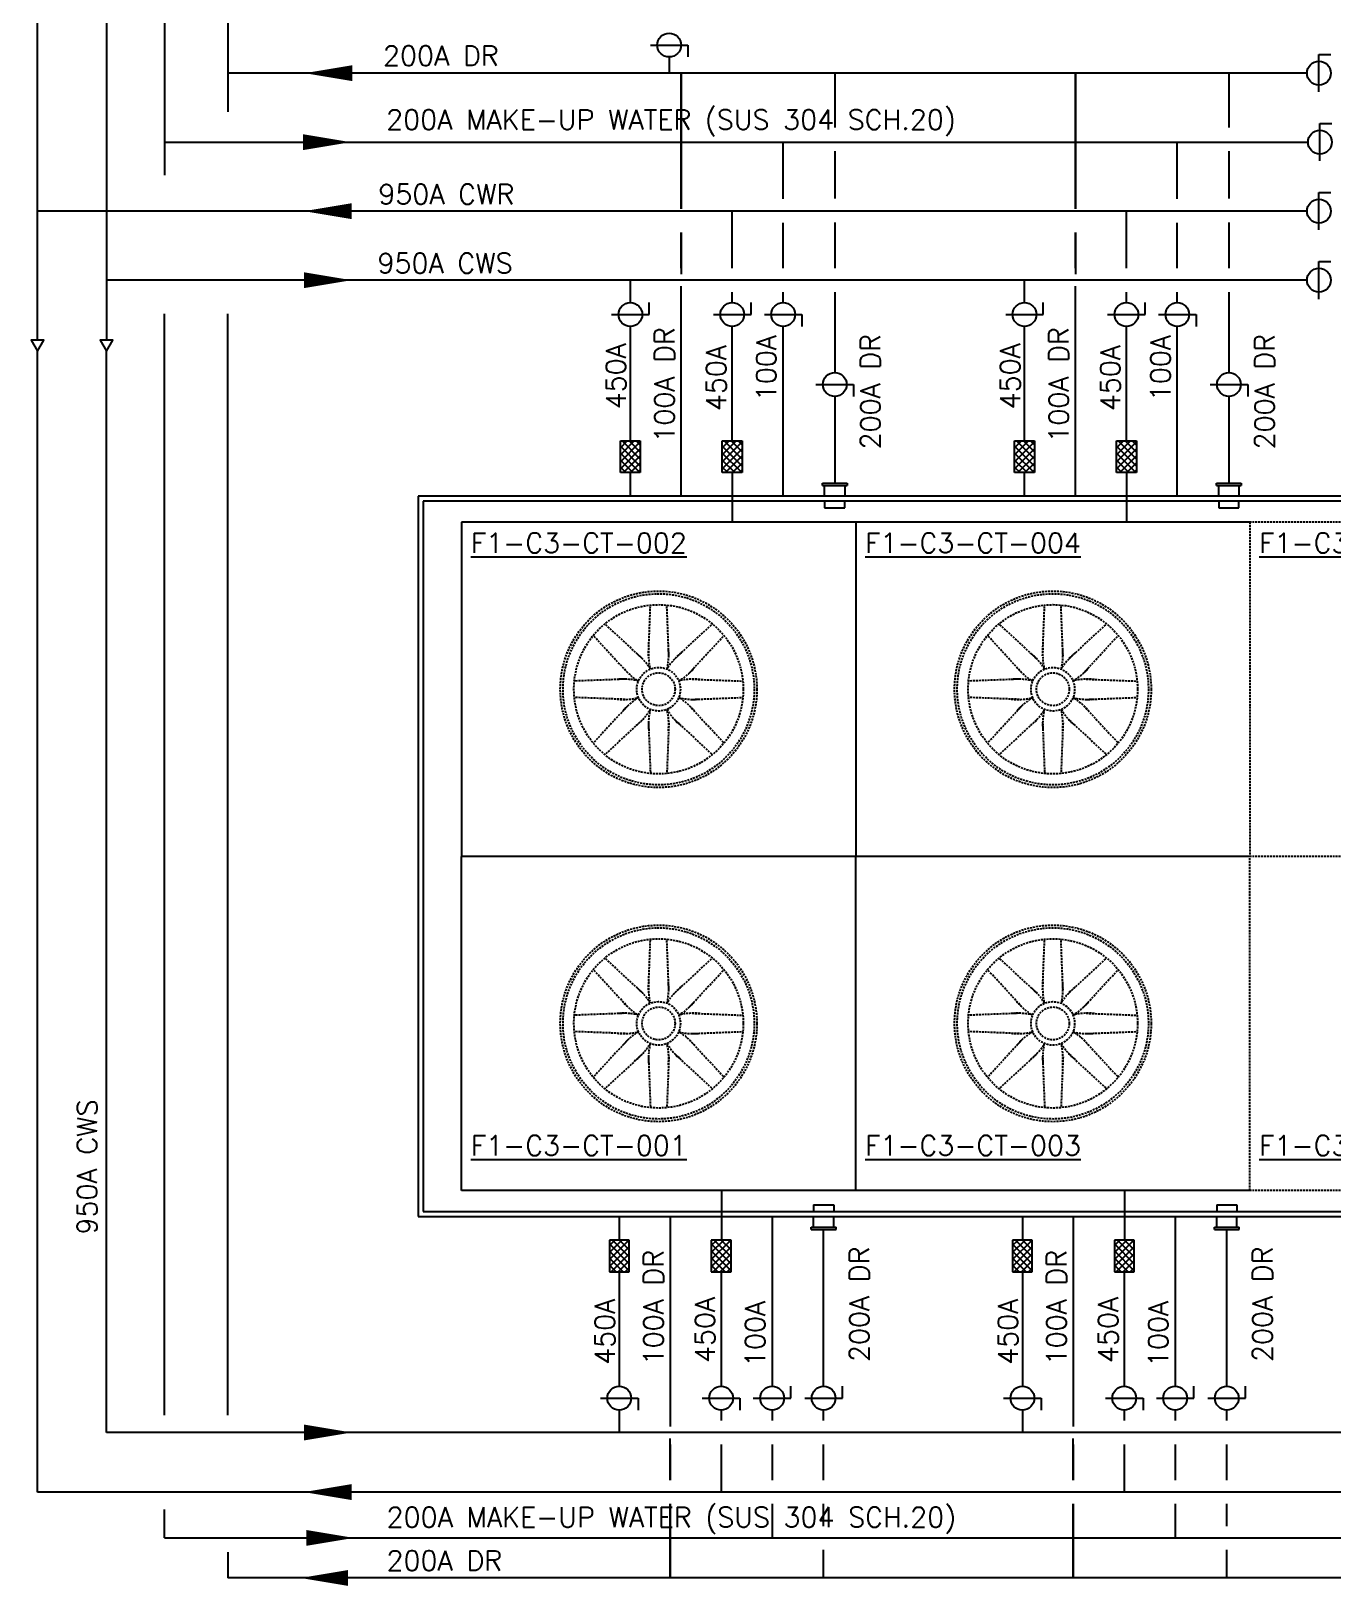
# Model space of a CAD drawing. Header units: millimetres. Extents: x 29 to 762, y -5372 to -4731.
# Drawn here: x 202.4 to 366.5, y -5178 to -4982 of the extents above; entities that cross this region are included whole.
import ezdxf
from ezdxf.enums import TextEntityAlignment as Align

# ---------------------------------------------------------------- set-up
doc = ezdxf.new("R2010")
doc.units = ezdxf.units.MM
doc.linetypes.add('HIDDEN', pattern=[0.375, 0.25, -0.125])
for name, color, linetype in [('M-CWTR-TEXT-eq', 4, 'Continuous'), ('M-CWTR-VAVE', 2, 'Continuous'), ('M-HVAC-EQPM', 22, 'Continuous'), ('M-HVAC-VALVE-FUTURE', 8, 'Continuous'), ('M-SUMP', 1, 'Continuous')]:
    doc.layers.add(name, color=color, linetype=linetype)
doc.styles.add('AA-TXT', font='simplex.shx', dxfattribs={"width": 0.8, "bigfont": 'chineset.shx'})

msp = doc.modelspace()

# ---------------------------------------------------------------- hatches: boundary and pattern name
at = {"layer": 'M-HVAC-VALVE-FUTURE'}
h = msp.add_hatch(dxfattribs=at)
h.set_pattern_fill('ANSI37', color=256, scale=5, angle=90, style=0)
h.set_pattern_definition([(45, (-76.79636, -5250.9459), (0.4419417, -0.4419417), []), (315, (-76.79636, -5250.9459), (-0.4419417, -0.4419417), [])])
h.paths.add_polyline_path([(279.16, -5033.63), (279.16, -5037.63), (276.65, -5037.63), (276.65, -5033.63)])
h = msp.add_hatch(dxfattribs=at)
h.set_pattern_fill('ANSI37', color=256, scale=5, angle=90, style=0)
h.set_pattern_definition([(45, (-63.9535, -5250.9459), (0.4419417, -0.4419417), []), (315, (-63.9535, -5250.9459), (-0.4419417, -0.4419417), [])])
h.paths.add_polyline_path([(292, -5033.63), (292, -5037.63), (289.5, -5037.63), (289.5, -5033.63)])
h = msp.add_hatch(dxfattribs=at)
h.set_pattern_fill('ANSI37', color=256, scale=5, angle=90, style=0)
h.set_pattern_definition([(45, (-27.1121, -5250.9459), (0.4419417, -0.4419417), []), (315, (-27.1121, -5250.9459), (-0.4419417, -0.4419417), [])])
h.paths.add_polyline_path([(328.84, -5033.63), (328.84, -5037.63), (326.34, -5037.63), (326.34, -5033.63)])
h = msp.add_hatch(dxfattribs=at)
h.set_pattern_fill('ANSI37', color=256, scale=5, angle=90, style=0)
h.set_pattern_definition([(45, (-14.26924, -5250.9459), (0.4419417, -0.4419417), []), (315, (-14.26924, -5250.9459), (-0.4419417, -0.4419417), [])])
h.paths.add_polyline_path([(341.69, -5033.63), (341.69, -5037.63), (339.18, -5037.63), (339.18, -5033.63)])
h = msp.add_hatch(dxfattribs=at)
h.set_pattern_fill('ANSI37', color=256, scale=5, angle=90, style=0)
h.set_pattern_definition([(45, (-78.19137, -5390.41096), (0.4419417, -0.4419417), []), (315, (-78.19137, -5390.41096), (-0.4419417, -0.4419417), [])])
h.paths.add_polyline_path([(277.76, -5138.37), (277.76, -5134.37), (275.26, -5134.37), (275.26, -5138.37)])
h = msp.add_hatch(dxfattribs=at)
h.set_pattern_fill('ANSI37', color=256, scale=5, angle=90, style=0)
h.set_pattern_definition([(45, (-65.3485, -5390.41096), (0.4419417, -0.4419417), []), (315, (-65.3485, -5390.41096), (-0.4419417, -0.4419417), [])])
h.paths.add_polyline_path([(290.61, -5138.37), (290.61, -5134.37), (288.1, -5134.37), (288.1, -5138.37)])
h = msp.add_hatch(dxfattribs=at)
h.set_pattern_fill('ANSI37', color=256, scale=5, angle=90, style=0)
h.set_pattern_definition([(45, (-27.3835, -5390.41096), (0.4419417, -0.4419417), []), (315, (-27.3835, -5390.41096), (-0.4419417, -0.4419417), [])])
h.paths.add_polyline_path([(328.57, -5138.37), (328.57, -5134.37), (326.07, -5134.37), (326.07, -5138.37)])
h = msp.add_hatch(dxfattribs=at)
h.set_pattern_fill('ANSI37', color=256, scale=5, angle=90, style=0)
h.set_pattern_definition([(45, (-14.5406, -5390.41096), (0.4419417, -0.4419417), []), (315, (-14.5406, -5390.41096), (-0.4419417, -0.4419417), [])])
h.paths.add_polyline_path([(341.41, -5138.37), (341.41, -5134.37), (338.91, -5134.37), (338.91, -5138.37)])

# ---------------------------------------------------------------- linework, layer by layer
at = {"layer": 'M-CWTR-VAVE'}
for p, q in [((364.7, -4989.64), (364.7, -4984.9)), ((364.7, -4984.9), (366.21, -4984.9)), ((364.82, -4998.34), (364.82, -4993.6)), ((364.82, -4993.6), (366.32, -4993.6)), ((364.7, -5007.04), (364.7, -5002.3)), ((364.7, -5002.3), (366.21, -5002.3)), ((364.7, -5015.74), (364.7, -5011)), ((364.7, -5011), (366.21, -5011))]:
    msp.add_line(p, q, dxfattribs=at)
for centre in [(364.7, -4987.27), (364.82, -4995.97), (364.7, -5004.67), (364.7, -5013.37)]:
    msp.add_circle(centre, 1.5, dxfattribs=at)
at = {"layer": 'M-HVAC-EQPM'}
for p, q in [((306.31, -5043.88), (256.63, -5043.88)), ((256.63, -5043.88), (256.63, -5086)), ((356, -5043.88), (306.31, -5043.88)), ((256.63, -5128.12), (256.63, -5086)), ((306.31, -5128.12), (256.63, -5128.12)), ((356, -5128.12), (306.31, -5128.12))]:
    msp.add_line(p, q, dxfattribs=at)
at = {"layer": 'M-HVAC-EQPM', "color": 252, "linetype": 'HIDDEN'}
for p, q in [((405.68, -5043.88), (356, -5043.88)), ((280.19, -5060.73), (280.44, -5054.32)), ((282.76, -5060.73), (282.51, -5054.32)), ((329.87, -5060.73), (330.12, -5054.32)), ((332.44, -5060.73), (332.19, -5054.32)), ((279.4, -5061.05), (274.69, -5056.7)), ((283.55, -5061.05), (288.25, -5056.7)), ((329.08, -5061.05), (324.38, -5056.7)), ((333.23, -5061.05), (337.94, -5056.7)), ((277.58, -5062.87), (273.23, -5058.16)), ((285.36, -5062.87), (289.71, -5058.16)), ((327.27, -5062.87), (322.92, -5058.16)), ((335.05, -5062.87), (339.4, -5058.16)), ((277.26, -5063.66), (270.85, -5063.91)), ((285.69, -5063.66), (292.09, -5063.91)), ((326.94, -5063.66), (320.54, -5063.91)), ((335.37, -5063.66), (341.78, -5063.91)), ((277.26, -5066.22), (270.85, -5065.97)), ((285.69, -5066.22), (292.09, -5065.97)), ((326.94, -5066.22), (320.54, -5065.97)), ((335.37, -5066.22), (341.78, -5065.97)), ((277.58, -5067.02), (273.23, -5071.72)), ((285.36, -5067.02), (289.71, -5071.72)), ((327.27, -5067.02), (322.92, -5071.72)), ((279.4, -5068.83), (274.69, -5073.18)), ((280.19, -5069.16), (280.44, -5075.56)), ((282.76, -5069.16), (282.51, -5075.56)), ((283.55, -5068.83), (288.25, -5073.18)), ((329.08, -5068.83), (324.38, -5073.18)), ((329.87, -5069.16), (330.12, -5075.56)), ((332.44, -5069.16), (332.19, -5075.56)), ((333.23, -5068.83), (337.94, -5073.18)), ((356, -5128.12), (356, -5086)), ((280.19, -5102.84), (280.44, -5096.44)), ((282.76, -5102.84), (282.51, -5096.44)), ((329.87, -5102.84), (330.12, -5096.44)), ((332.44, -5102.84), (332.19, -5096.44)), ((279.4, -5103.17), (274.69, -5098.82)), ((283.55, -5103.17), (288.25, -5098.82)), ((329.08, -5103.17), (324.38, -5098.82)), ((333.23, -5103.17), (337.94, -5098.82)), ((277.58, -5104.98), (273.23, -5100.28)), ((285.36, -5104.98), (289.71, -5100.28)), ((327.27, -5104.98), (322.92, -5100.28)), ((335.05, -5104.98), (339.4, -5100.28)), ((277.26, -5105.78), (270.85, -5106.03)), ((285.69, -5105.78), (292.09, -5106.03)), ((326.94, -5105.78), (320.54, -5106.03)), ((335.37, -5105.78), (341.78, -5106.03)), ((277.26, -5108.34), (270.85, -5108.09)), ((277.58, -5109.13), (273.23, -5113.84)), ((285.36, -5109.13), (289.71, -5113.84)), ((285.69, -5108.34), (292.09, -5108.09)), ((326.94, -5108.34), (320.54, -5108.09)), ((327.27, -5109.13), (322.92, -5113.84)), ((335.05, -5109.13), (339.4, -5113.84)), ((335.37, -5108.34), (341.78, -5108.09)), ((279.4, -5110.95), (274.69, -5115.3)), ((280.19, -5111.28), (280.44, -5117.68)), ((282.76, -5111.28), (282.51, -5117.68)), ((283.55, -5110.95), (288.25, -5115.3)), ((329.08, -5110.95), (324.38, -5115.3)), ((329.87, -5111.28), (330.12, -5117.68)), ((332.44, -5111.28), (332.19, -5117.68)), ((333.23, -5110.95), (337.94, -5115.3))]:
    msp.add_line(p, q, dxfattribs=at)
at = {"layer": 'M-HVAC-EQPM', "linetype": 'HIDDEN'}
for p, q in [((356, -5043.88), (356, -5086)), ((405.68, -5086), (356, -5086)), ((405.68, -5128.12), (356, -5128.12))]:
    msp.add_line(p, q, dxfattribs=at)
at = {"layer": 'M-HVAC-EQPM', "color": 252, "linetype": 'HIDDEN'}
for centre, radius in [((281.47, -5064.94), 12.39), ((281.47, -5064.94), 12.05), ((281.47, -5064.94), 10.67), ((281.47, -5064.94), 2.75), ((331.16, -5064.94), 2.75), ((281.47, -5064.94), 2.07), ((331.16, -5064.94), 2.07), ((281.47, -5107.06), 12.05), ((331.16, -5107.06), 12.39), ((331.16, -5107.06), 12.05), ((281.47, -5107.06), 10.67), ((331.16, -5107.06), 10.67), ((281.47, -5107.06), 2.75), ((281.47, -5107.06), 2.07), ((331.16, -5107.06), 2.75), ((331.16, -5107.06), 2.07)]:
    msp.add_circle(centre, radius, dxfattribs=at)
for centre, start, end in [((273.34, -5066.85), 32.1503, 50.7199), ((288.57, -5060.54), 174.2801, 192.8497), ((289.6, -5066.85), 129.2801, 147.8497), ((274.37, -5060.54), 347.1503, 5.7199), ((323.03, -5066.85), 32.1503, 50.7199), ((338.25, -5060.54), 174.2801, 192.8497), ((339.29, -5066.85), 129.2801, 147.8497), ((324.06, -5060.54), 347.1503, 5.7199), ((283.38, -5056.81), 219.2801, 237.8497), ((279.56, -5056.81), 302.1503, 320.7199), ((333.06, -5056.81), 219.2801, 237.8497), ((329.25, -5056.81), 302.1503, 320.7199), ((277.07, -5072.04), 77.1503, 95.7199), ((285.87, -5072.04), 84.2801, 102.8497), ((326.76, -5072.04), 77.1503, 95.7199), ((335.56, -5072.04), 84.2801, 102.8497), ((277.07, -5057.84), 264.2801, 282.8497), ((283.38, -5073.07), 122.1503, 140.7199), ((285.87, -5057.84), 257.1503, 275.7199), ((279.56, -5073.07), 39.2801, 57.8497), ((326.76, -5057.84), 264.2801, 282.8497), ((333.06, -5073.07), 122.1503, 140.7199), ((335.56, -5057.84), 257.1503, 275.7199), ((329.25, -5073.07), 39.2801, 57.8497), ((273.34, -5063.03), 309.2801, 327.8497), ((288.57, -5069.34), 167.1503, 185.7199), ((289.6, -5063.03), 212.1503, 230.7199), ((274.37, -5069.34), 354.2801, 12.8497), ((323.03, -5063.03), 309.2801, 327.8497), ((338.25, -5069.34), 167.1503, 185.7199), ((339.29, -5063.03), 212.1503, 230.7199), ((324.06, -5069.34), 354.2801, 12.8497), ((288.57, -5102.66), 174.2801, 192.8497), ((274.37, -5102.66), 347.1503, 5.7199), ((338.25, -5102.66), 174.2801, 192.8497), ((324.06, -5102.66), 347.1503, 5.7199), ((273.34, -5108.97), 32.1503, 50.7199), ((289.6, -5108.97), 129.2801, 147.8497), ((323.03, -5108.97), 32.1503, 50.7199), ((339.29, -5108.97), 129.2801, 147.8497), ((277.07, -5114.16), 77.1503, 95.7199), ((283.38, -5098.93), 219.2801, 237.8497), ((285.87, -5114.16), 84.2801, 102.8497), ((279.56, -5098.93), 302.1503, 320.7199), ((326.76, -5114.16), 77.1503, 95.7199), ((333.06, -5098.93), 219.2801, 237.8497), ((335.56, -5114.16), 84.2801, 102.8497), ((329.25, -5098.93), 302.1503, 320.7199), ((277.07, -5099.96), 264.2801, 282.8497), ((283.38, -5115.19), 122.1503, 140.7199), ((273.34, -5105.15), 309.2801, 327.8497), ((288.57, -5111.46), 167.1503, 185.7199), ((289.6, -5105.15), 212.1503, 230.7199), ((274.37, -5111.46), 354.2801, 12.8497), ((285.87, -5099.96), 257.1503, 275.7199), ((279.56, -5115.19), 39.2801, 57.8497), ((326.76, -5099.96), 264.2801, 282.8497), ((333.06, -5115.19), 122.1503, 140.7199), ((323.03, -5105.15), 309.2801, 327.8497), ((338.25, -5111.46), 167.1503, 185.7199), ((339.29, -5105.15), 212.1503, 230.7199), ((324.06, -5111.46), 354.2801, 12.8497), ((335.56, -5099.96), 257.1503, 275.7199), ((329.25, -5115.19), 39.2801, 57.8497)]:
    msp.add_arc(centre, 8.38, start, end, dxfattribs=at)
at = {"layer": 'M-HVAC-VALVE-FUTURE'}
for p, q in [((203.19, -5020.93), (203.19, -4874.27)), ((211.89, -4888.72), (211.89, -5020.93)), ((219.19, -4905.24), (219.19, -5000.13)), ((227.19, -4942.36), (227.19, -4992.14)), ((280.43, -4983.73), (285.17, -4983.73)), ((285.17, -4983.73), (285.17, -4985.23)), ((282.8, -4985.23), (282.8, -4987.27)), ((363.2, -4987.27), (227.19, -4987.27)), ((284.33, -5004.36), (284.33, -4987.27)), ((284.33, -4987.27), (284.33, -5004.36)), ((303.67, -4987.27), (303.67, -4994.12)), ((334.01, -5004.36), (334.01, -4987.27)), ((334.01, -4987.27), (334.01, -5004.36)), ((353.35, -4987.27), (353.35, -4994.12)), ((219.19, -4995.97), (363.32, -4995.97)), ((297.17, -5003.12), (297.17, -4995.97)), ((346.85, -5003.12), (346.85, -4995.97)), ((303.67, -4997.12), (303.67, -5003.08)), ((353.35, -4997.12), (353.35, -5003.08)), ((363.2, -5004.67), (203.19, -5004.67)), ((290.75, -5011.87), (290.75, -5004.67)), ((340.43, -5011.87), (340.43, -5004.67)), ((284.33, -5011.87), (284.33, -5007.36)), ((284.33, -5007.36), (284.33, -5012.62)), ((297.17, -5011.87), (297.17, -5006.12)), ((303.67, -5006.08), (303.67, -5011.87)), ((334.01, -5011.87), (334.01, -5007.36)), ((334.01, -5007.36), (334.01, -5012.62)), ((346.85, -5011.87), (346.85, -5006.12)), ((353.35, -5006.08), (353.35, -5011.87)), ((363.2, -5013.37), (211.89, -5013.37)), ((277.91, -5016.2), (277.91, -5013.37)), ((327.59, -5016.2), (327.59, -5013.37)), ((284.33, -5040.59), (284.33, -5014.12)), ((290.75, -5016.2), (290.75, -5014.87)), ((297.17, -5016.2), (297.17, -5014.87)), ((303.67, -5014.87), (303.67, -5025.01)), ((334.01, -5040.59), (334.01, -5014.12)), ((340.43, -5016.2), (340.43, -5014.87)), ((346.85, -5016.2), (346.85, -5014.87)), ((353.35, -5014.87), (353.35, -5025.01)), ((280.28, -5017.7), (280.28, -5016.19)), ((293.12, -5017.7), (293.12, -5016.19)), ((329.96, -5017.7), (329.96, -5016.19)), ((342.8, -5017.7), (342.8, -5016.19)), ((219.19, -5156.46), (219.19, -5017.62)), ((227.19, -5156.46), (227.19, -5017.62)), ((275.54, -5017.7), (280.28, -5017.7)), ((277.91, -5033.63), (277.91, -5019.2)), ((288.38, -5017.7), (293.12, -5017.7)), ((290.75, -5033.63), (290.75, -5019.2)), ((294.8, -5017.7), (299.54, -5017.7)), ((297.17, -5040.59), (297.17, -5019.2)), ((299.54, -5017.7), (299.54, -5019.2)), ((325.22, -5017.7), (329.96, -5017.7)), ((327.59, -5033.63), (327.59, -5019.2)), ((338.06, -5017.7), (342.8, -5017.7)), ((340.43, -5033.63), (340.43, -5019.2)), ((344.48, -5017.7), (349.22, -5017.7)), ((346.85, -5040.59), (346.85, -5019.2)), ((349.22, -5017.7), (349.22, -5019.2)), ((203.19, -5166.14), (203.19, -5022.33)), ((211.89, -5158.63), (211.89, -5022.33)), ((301.3, -5026.51), (306.04, -5026.51)), ((306.04, -5026.51), (306.04, -5028.01)), ((350.98, -5026.51), (355.72, -5026.51)), ((355.72, -5026.51), (355.72, -5028.01)), ((303.67, -5028.01), (303.67, -5038.96)), ((353.35, -5028.01), (353.35, -5038.96)), ((276.65, -5037.63), (276.65, -5033.63)), ((276.65, -5033.63), (279.16, -5033.63)), ((279.16, -5033.63), (279.16, -5037.63)), ((289.5, -5037.63), (289.5, -5033.63)), ((289.5, -5033.63), (292, -5033.63)), ((292, -5033.63), (292, -5037.63)), ((326.34, -5037.63), (326.34, -5033.63)), ((326.34, -5033.63), (328.84, -5033.63)), ((328.84, -5033.63), (328.84, -5037.63)), ((339.18, -5037.63), (339.18, -5033.63)), ((339.18, -5033.63), (341.69, -5033.63)), ((341.69, -5033.63), (341.69, -5037.63)), ((279.16, -5037.63), (276.65, -5037.63)), ((277.91, -5040.59), (277.91, -5037.63)), ((292, -5037.63), (289.5, -5037.63)), ((290.79, -5043.88), (290.79, -5037.63)), ((302.11, -5038.96), (305.22, -5038.96)), ((302.11, -5039.25), (302.11, -5038.96)), ((302.11, -5038.96), (305.22, -5038.96)), ((302.11, -5039.25), (302.11, -5038.96)), ((305.22, -5038.96), (305.22, -5039.25)), ((305.22, -5038.96), (305.22, -5039.25)), ((328.84, -5037.63), (326.34, -5037.63)), ((327.59, -5040.59), (327.59, -5037.63)), ((341.69, -5037.63), (339.18, -5037.63)), ((340.47, -5043.88), (340.47, -5037.63)), ((351.79, -5038.96), (354.91, -5038.96)), ((351.79, -5039.25), (351.79, -5038.96)), ((354.91, -5038.96), (354.91, -5039.25)), ((302.11, -5039.25), (305.22, -5039.25)), ((302.11, -5039.25), (305.22, -5039.25)), ((302.4, -5040.59), (302.4, -5039.25)), ((302.4, -5040.59), (302.4, -5039.25)), ((304.93, -5039.25), (304.93, -5040.59)), ((304.93, -5039.25), (304.93, -5040.59)), ((351.79, -5039.25), (354.91, -5039.25)), ((352.08, -5040.59), (352.08, -5039.25)), ((354.62, -5039.25), (354.62, -5040.59)), ((302.4, -5041.24), (302.4, -5042.07)), ((302.4, -5041.24), (302.4, -5042.07)), ((302.4, -5042.07), (304.93, -5042.07)), ((302.4, -5042.07), (304.93, -5042.07)), ((304.93, -5042.07), (304.93, -5041.24)), ((304.93, -5042.07), (304.93, -5041.24)), ((352.08, -5041.24), (352.08, -5042.07)), ((352.08, -5042.07), (354.62, -5042.07)), ((354.62, -5042.07), (354.62, -5041.24)), ((306.31, -5043.88), (306.31, -5086)), ((356, -5086), (256.63, -5086)), ((306.31, -5128.12), (306.31, -5086)), ((289.39, -5128.12), (289.39, -5134.37)), ((340.2, -5128.12), (340.2, -5134.37)), ((301, -5129.93), (303.54, -5129.93)), ((301, -5129.93), (301, -5130.76)), ((303.54, -5129.93), (303.54, -5130.76)), ((351.81, -5129.93), (354.35, -5129.93)), ((351.81, -5129.93), (351.81, -5130.76)), ((354.35, -5129.93), (354.35, -5130.76)), ((276.51, -5131.41), (276.51, -5134.37)), ((282.93, -5131.41), (282.93, -5157.88)), ((295.78, -5131.41), (295.78, -5152.8)), ((300.71, -5132.75), (303.83, -5132.75)), ((300.71, -5133.04), (300.71, -5132.75)), ((300.71, -5133.04), (303.83, -5133.04)), ((301, -5132.75), (301, -5131.41)), ((302.27, -5152.8), (302.27, -5133.04)), ((303.54, -5132.75), (303.54, -5131.41)), ((303.83, -5133.04), (303.83, -5132.75)), ((327.32, -5131.41), (327.32, -5134.37)), ((333.74, -5131.41), (333.74, -5157.88)), ((346.58, -5131.41), (346.58, -5152.8)), ((351.52, -5132.75), (354.64, -5132.75)), ((351.52, -5133.04), (351.52, -5132.75)), ((351.52, -5133.04), (354.64, -5133.04)), ((351.81, -5132.75), (351.81, -5131.41)), ((353.08, -5152.8), (353.08, -5133.04)), ((354.35, -5132.75), (354.35, -5131.41)), ((354.64, -5133.04), (354.64, -5132.75)), ((277.76, -5134.37), (275.26, -5134.37)), ((275.26, -5134.37), (275.26, -5138.37)), ((277.76, -5138.37), (277.76, -5134.37)), ((290.61, -5134.37), (288.1, -5134.37)), ((288.1, -5134.37), (288.1, -5138.37)), ((290.61, -5138.37), (290.61, -5134.37)), ((328.57, -5134.37), (326.07, -5134.37)), ((326.07, -5134.37), (326.07, -5138.37)), ((328.57, -5138.37), (328.57, -5134.37)), ((341.41, -5134.37), (338.91, -5134.37)), ((338.91, -5134.37), (338.91, -5138.37)), ((341.41, -5138.37), (341.41, -5134.37)), ((275.26, -5138.37), (277.76, -5138.37)), ((276.51, -5138.37), (276.51, -5152.8)), ((288.1, -5138.37), (290.61, -5138.37)), ((289.35, -5138.37), (289.35, -5152.8)), ((326.07, -5138.37), (328.57, -5138.37)), ((327.32, -5138.37), (327.32, -5152.8)), ((338.91, -5138.37), (341.41, -5138.37)), ((340.16, -5138.37), (340.16, -5152.8)), ((298.15, -5154.3), (298.15, -5152.8)), ((304.64, -5154.3), (304.64, -5152.8)), ((348.95, -5154.3), (348.95, -5152.8)), ((355.45, -5154.3), (355.45, -5152.8)), ((274.14, -5154.3), (278.88, -5154.3)), ((278.88, -5154.3), (278.88, -5155.81)), ((286.98, -5154.3), (291.72, -5154.3)), ((291.72, -5154.3), (291.72, -5155.81)), ((293.4, -5154.3), (298.15, -5154.3)), ((299.9, -5154.3), (304.64, -5154.3)), ((324.95, -5154.3), (329.69, -5154.3)), ((329.69, -5154.3), (329.69, -5155.81)), ((337.79, -5154.3), (342.53, -5154.3)), ((342.53, -5154.3), (342.53, -5155.81)), ((344.21, -5154.3), (348.95, -5154.3)), ((350.71, -5154.3), (355.45, -5154.3)), ((276.51, -5155.8), (276.51, -5158.63)), ((289.35, -5155.8), (289.35, -5157.13)), ((295.78, -5155.8), (295.78, -5157.13)), ((302.27, -5157.13), (302.27, -5155.8)), ((327.32, -5155.8), (327.32, -5158.63)), ((340.16, -5155.8), (340.16, -5157.13)), ((346.58, -5155.8), (346.58, -5157.13)), ((353.08, -5157.13), (353.08, -5155.8)), ((409.36, -5158.63), (211.89, -5158.63)), ((282.93, -5164.64), (282.93, -5159.38)), ((282.93, -5160.13), (282.93, -5164.64)), ((289.35, -5160.13), (289.35, -5166.14)), ((295.78, -5160.13), (295.78, -5164.64)), ((302.27, -5164.64), (302.27, -5160.13)), ((333.74, -5164.64), (333.74, -5159.38)), ((333.74, -5160.13), (333.74, -5164.64)), ((340.16, -5160.13), (340.16, -5166.14)), ((346.58, -5160.13), (346.58, -5164.64)), ((353.08, -5164.64), (353.08, -5160.13)), ((409.36, -5166.14), (203.19, -5166.14)), ((219.19, -5171.92), (219.19, -5168.34)), ((282.93, -5167.64), (282.93, -5176.97)), ((282.93, -5176.97), (282.93, -5167.64)), ((295.78, -5167.64), (295.78, -5171.92)), ((302.27, -5170.42), (302.27, -5167.64)), ((333.74, -5167.64), (333.74, -5176.97)), ((333.74, -5176.97), (333.74, -5167.64)), ((346.58, -5167.64), (346.58, -5171.92)), ((353.08, -5170.42), (353.08, -5167.64)), ((219.19, -5171.92), (409.36, -5171.92)), ((227.19, -5173.7), (227.19, -5176.97)), ((302.27, -5176.97), (302.27, -5173.42)), ((353.08, -5176.97), (353.08, -5173.42)), ((409.36, -5176.97), (227.19, -5176.97))]:
    msp.add_line(p, q, dxfattribs=at)
at = {"layer": 'M-HVAC-VALVE-FUTURE', "color": 252, "linetype": 'HIDDEN'}
msp.add_line((335.05, -5067.02), (339.4, -5071.72), dxfattribs=at)
at = {"layer": 'M-HVAC-VALVE-FUTURE'}
for points in [[(236.85, -4987.27, 0, 2, 0), (242.85, -4987.27, 0, 0, 0)], [(242.65, -4995.97, 0, 2, 0), (236.65, -4995.97, 0, 0, 0)], [(236.77, -5004.67, 0, 2, 0), (242.77, -5004.67, 0, 0, 0)], [(242.77, -5013.37, 0, 2, 0), (236.77, -5013.37, 0, 0, 0)], [(242.77, -5158.63, 0, 2, 0), (236.77, -5158.63, 0, 0, 0)], [(236.77, -5166.14, 0, 2, 0), (242.77, -5166.14, 0, 0, 0)], [(243.05, -5171.92, 0, 2, 0), (237.05, -5171.92, 0, 0, 0)], [(236.33, -5176.97, 0, 2, 0), (242.33, -5176.97, 0, 0, 0)]]:
    msp.add_lwpolyline(points, format="xyseb", dxfattribs=at)
for points in [[(203.19, -5022.33), (203.99, -5020.93), (202.38, -5020.93)], [(211.89, -5022.33), (212.7, -5020.93), (211.08, -5020.93)]]:
    msp.add_lwpolyline(points, close=True, dxfattribs=at)
for centre in [(282.8, -4983.73), (277.91, -5017.7), (290.75, -5017.7), (297.17, -5017.7), (327.59, -5017.7), (340.43, -5017.7), (346.85, -5017.7), (303.67, -5026.51), (353.35, -5026.51), (276.51, -5154.3), (289.35, -5154.3), (295.78, -5154.3), (302.27, -5154.3), (327.32, -5154.3), (340.16, -5154.3), (346.58, -5154.3), (353.08, -5154.3)]:
    msp.add_circle(centre, 1.5, dxfattribs=at)
at = {"layer": 'M-HVAC-VALVE-FUTURE', "color": 252, "linetype": 'HIDDEN'}
for centre, radius in [((331.16, -5064.94), 12.39), ((331.16, -5064.94), 12.05), ((331.16, -5064.94), 10.67), ((281.47, -5107.06), 12.39)]:
    msp.add_circle(centre, radius, dxfattribs=at)
at = {"layer": 'M-SUMP'}
for p, q in [((508.17, -5040.59), (251.16, -5040.59)), ((251.16, -5040.59), (251.16, -5131.41)), ((507.52, -5041.24), (251.81, -5041.24)), ((251.81, -5041.24), (251.81, -5130.76)), ((251.81, -5130.76), (507.52, -5130.76)), ((251.16, -5131.41), (508.17, -5131.41))]:
    msp.add_line(p, q, dxfattribs=at)

# ---------------------------------------------------------------- texts
at = {"layer": 'M-CWTR-TEXT-eq', "style": 'AA-TXT'}
msp.add_text('%%UF1-C3-CT-006', height=2.5, dxfattribs=at).set_placement((357.17, -5046.49), align=Align.MIDDLE_LEFT)
at = {"layer": 'M-HVAC-VALVE-FUTURE', "style": 'AA-TXT'}
for s, p in [('200A DR', (246.74, -4986.32)), ('200A MAKE-UP WATER (SUS 304 SCH.20)', (247.13, -4994.38)), ('950A CWR', (246.14, -5003.78)), ('950A CWS', (246.04, -5012.48)), ('200A MAKE-UP WATER (SUS 304 SCH.20)', (247.18, -5170.56)), ('200A DR', (247.17, -5176.03))]:
    msp.add_text(s, height=2.5, dxfattribs=at).set_placement(p)
for s, p in [('450A', (277.34, -5029.65)), ('100A DR', (283.46, -5033.84)), ('100A ', (296.29, -5028.62)), ('200A DR', (309.41, -5034.7)), ('450A', (327.02, -5029.65)), ('100A DR', (333.15, -5033.84)), ('100A ', (345.97, -5028.62)), ('200A DR', (359.1, -5034.7)), ('450A', (289.97, -5029.88)), ('450A', (339.65, -5029.88)), ('950A CWS', (210.68, -5133.67)), ('100A DR', (282.07, -5150.16)), ('200A DR', (308.02, -5149.74)), ('100A DR', (332.88, -5150.16)), ('200A DR', (358.83, -5149.74)), ('450A', (275.94, -5150.1)), ('450A', (288.57, -5149.87)), ('100A ', (294.89, -5150.38)), ('450A', (326.75, -5150.1)), ('450A', (339.38, -5149.87)), ('100A ', (345.7, -5150.38))]:
    msp.add_text(s, height=2.5, rotation=90, dxfattribs=at).set_placement(p)
for s, p in [('%%UF1-C3-CT-002', (257.81, -5046.49)), ('%%UF1-C3-CT-004', (307.49, -5046.49)), ('%%UF1-C3-CT-001', (257.81, -5122.45)), ('%%UF1-C3-CT-003', (307.49, -5122.45)), ('%%UF1-C3-CT-005', (357.17, -5122.45))]:
    msp.add_text(s, height=2.5, dxfattribs=at).set_placement(p, align=Align.MIDDLE_LEFT)

doc.saveas('drawing.dxf')
